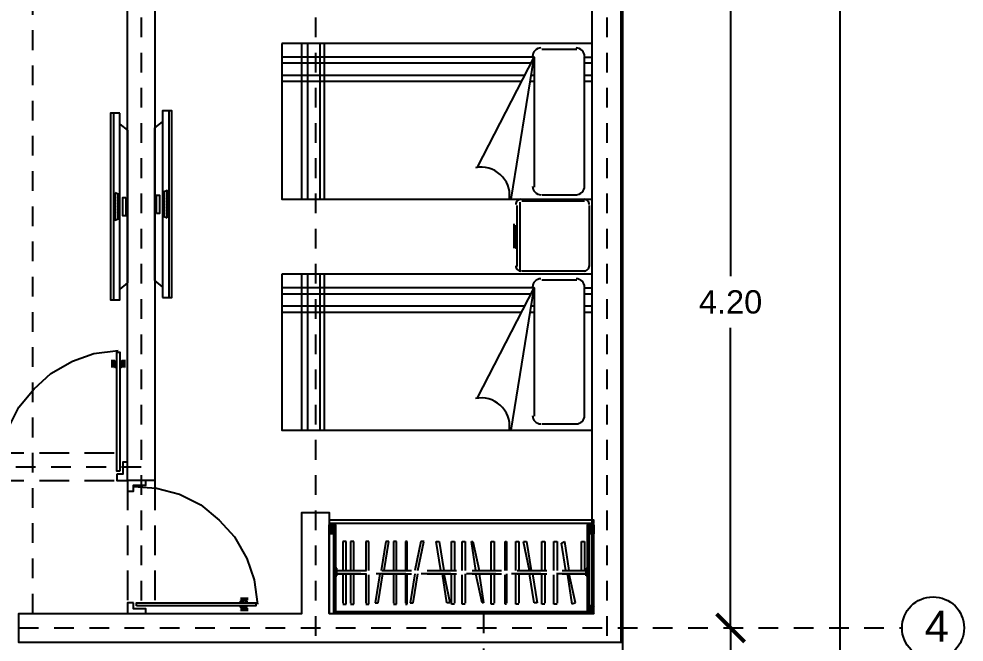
# Model space of a CAD drawing. Header units: metres. Extents: x -5 to 105, y 23 to 139.
# Drawn here: x 40.7 to 46.79, y 130.32 to 134.33 of the extents above; entities that cross this region are included whole.
import ezdxf

# ---------------------------------------------------------------- set-up
doc = ezdxf.new("R2010")
doc.units = ezdxf.units.M
doc.linetypes.add('DASHED2', pattern=[9.525, 6.35, -3.175])
for name, color, linetype in [('Carpinteria', 32, 'Continuous'), ('Cotas', 1, 'Continuous'), ('Ejes', 30, 'DASHED2'), ('Muebles', 41, 'Continuous'), ('Muros', 8, 'Continuous'), ('Proyecciones', 254, 'DASHED2'), ('Puertas', 33, 'Continuous')]:
    doc.layers.add(name, color=color, linetype=linetype)
doc.styles.get("Standard").update_dxf_attribs({"font": 'arial.ttf'})
doc.dimstyles.new('Cotas', dxfattribs={"dimtxt": 0.15, "dimasz": 0.18, "dimexe": 0.18, "dimexo": 0.0625, "dimgap": 0.09, "dimtad": 0, "dimtih": 1, "dimtoh": 1, "dimzin": 0, "dimdsep": 46, "dimtxsty": 'Standard', "dimblk": 'ARCHTICK', "dimcen": 0.09, "dimse1": 1, "dimse2": 1, "dimclre": 30, "dimadec": 0, "dimazin": 0, "dimtfac": 1, "dimtofl": 0, "dimtmove": 0, "dimatfit": 3, "dimfxl": 1, "dimtolj": 1, "dimtzin": 0, "dimarcsym": 0})

# ---------------------------------------------------------------- blocks, each defined once
blk = doc.blocks.new('_ArchTick')
at = {"color": 0, "linetype": 'ByBlock', "const_width": 0.15}
blk.add_lwpolyline([(-0.5, -0.5), (0.5, 0.5)], dxfattribs=at)
blk = doc.blocks.new('*D68')
at = {"layer": 'Cotas', "color": 0, "lineweight": -2, "ltscale": 0.03, "transparency": 16777216}
for p, q in [((45.2823, 134.6087), (45.2823, 132.6743)), ((45.2823, 130.4068), (45.2823, 132.3412))]:
    blk.add_line(p, q, dxfattribs=at)
at = {"layer": 'Defpoints', "color": 0, "ltscale": 0.03, "transparency": 16777216}
for p in [(43.6119, 134.6087), (44.5872, 130.4068), (45.2823, 130.4068)]:
    blk.add_point(p, dxfattribs=at)
at = {"layer": 'Cotas', "color": 0, "lineweight": -2, "ltscale": 0.03, "transparency": 16777216, "xscale": 0.18, "yscale": 0.18, "zscale": 0.18}
for p, rotation in [((45.2823, 134.6087), 90), ((45.2823, 130.4068), 270)]:
    blk.add_blockref('_ArchTick', p, dxfattribs=dict(at, rotation=rotation))
at = {"layer": 'Cotas', "color": 0, "ltscale": 0.03, "transparency": 16777216, "insert": (45.2823, 132.5077), "char_height": 0.15, "attachment_point": 5}
blk.add_mtext('\\A1;4.20', dxfattribs=at)
blk = doc.blocks.new('*D70')
at = {"layer": 'Cotas', "color": 0, "lineweight": -2, "ltscale": 0.03, "transparency": 16777216}
for p, q in [((45.9872, 136.5692), (45.9872, 128.2193)), ((45.9872, 119.5361), (45.9872, 127.886))]:
    blk.add_line(p, q, dxfattribs=at)
at = {"layer": 'Defpoints', "color": 0, "ltscale": 0.03, "transparency": 16777216}
for p in [(45.2823, 136.5692), (45.9872, 136.5692), (45.2872, 119.5361)]:
    blk.add_point(p, dxfattribs=at)
at = {"layer": 'Cotas', "color": 0, "lineweight": -2, "ltscale": 0.03, "transparency": 16777216, "xscale": 0.18, "yscale": 0.18, "zscale": 0.18}
for p, rotation in [((45.9872, 136.5692), 90), ((45.9872, 119.5361), 270)]:
    blk.add_blockref('_ArchTick', p, dxfattribs=dict(at, rotation=rotation))
at = {"layer": 'Cotas', "color": 0, "ltscale": 0.03, "transparency": 16777216, "insert": (45.9872, 128.0527), "char_height": 0.15, "attachment_point": 5}
blk.add_mtext('\\A1;17.03', dxfattribs=at)
blk = doc.blocks.new('*D72')
at = {"layer": 'Cotas', "color": 0, "lineweight": -2, "ltscale": 0.03, "transparency": 16777216}
for p, q in [((45.2823, 130.4068), (45.2823, 129.8357)), ((45.2823, 128.9339), (45.2823, 129.5051))]:
    blk.add_line(p, q, dxfattribs=at)
at = {"layer": 'Defpoints', "color": 0, "ltscale": 0.03, "transparency": 16777216}
for p in [(44.5872, 130.4068), (44.5872, 128.9339), (45.2823, 128.9339)]:
    blk.add_point(p, dxfattribs=at)
at = {"layer": 'Cotas', "color": 0, "lineweight": -2, "ltscale": 0.03, "transparency": 16777216, "xscale": 0.18, "yscale": 0.18, "zscale": 0.18}
for p, rotation in [((45.2823, 130.4068), 90), ((45.2823, 128.9339), 270)]:
    blk.add_blockref('_ArchTick', p, dxfattribs=dict(at, rotation=rotation))
at = {"layer": 'Cotas', "color": 0, "ltscale": 0.03, "transparency": 16777216, "insert": (45.2823, 129.6704), "char_height": 0.15, "attachment_point": 5}
blk.add_mtext('\\A1;1.47', dxfattribs=at)
blk = doc.blocks.new('TV1')
at = {"lineweight": 25}
for points in [[(45.7025, 140.7737), (45.7419, 140.823), (46.7271, 140.823), (46.7665, 140.7737)], [(46.8355, 140.7343), (45.6335, 140.7343)], [(46.1754, 140.754), (46.1754, 140.754)], [(46.1951, 140.754), (46.1951, 140.754)], [(46.2148, 140.754), (46.2148, 140.754)], [(46.2345, 140.754), (46.2345, 140.754)], [(46.2542, 140.754), (46.2542, 140.754)], [(46.2739, 140.754), (46.2739, 140.754)]]:
    blk.add_lwpolyline(points, dxfattribs=at)
for points in [[(46.1754, 140.8131), (46.2936, 140.8131), (46.2936, 140.7934), (46.1754, 140.7934)], [(45.6335, 140.7737), (45.6335, 140.7146), (46.8355, 140.7146), (46.8355, 140.7737)], [(46.1458, 140.7441), (46.3232, 140.7441), (46.3133, 140.7638), (46.1557, 140.7638)]]:
    blk.add_lwpolyline(points, close=True, dxfattribs=at)
blk = doc.blocks.new('Puerta2')
at = {"lineweight": 25}
for points in [[(57.4207, 139.2663), (57.4207, 139.3057), (57.3518, 139.3057), (57.3518, 139.1875), (57.3813, 139.1875), (57.3813, 139.2663)], [(58.2089, 139.3057), (58.1399, 139.3057), (58.1399, 139.2663), (58.1793, 139.2663), (58.1793, 139.1875), (58.2089, 139.1875)], [(57.401, 139.2466), (57.4207, 139.2466), (57.4207, 138.4782), (57.401, 138.4782)]]:
    blk.add_lwpolyline(points, close=True, dxfattribs=at)
for points in [[(58.1695, 139.2663), (58.1596, 139.1186), (58.1202, 138.9708), (58.0513, 138.8328), (57.9527, 138.7146), (57.8444, 138.6161), (57.7064, 138.5373), (57.5685, 138.488), (57.4109, 138.4683)], [(57.3715, 138.5865), (57.3715, 138.5865)], [(57.4404, 138.5865), (57.4404, 138.5865)], [(57.3715, 138.5767), (57.3715, 138.5767)], [(57.3715, 138.5767), (57.3715, 138.5767)], [(57.3715, 138.5274), (57.3715, 138.5767)], [(57.3813, 138.5767), (57.3813, 138.5274)], [(57.3813, 138.557), (57.3912, 138.557), (57.3912, 138.5767), (57.401, 138.5767)], [(57.3813, 138.5471), (57.3912, 138.5471), (57.3912, 138.5373), (57.401, 138.5373)], [(57.4207, 138.5767), (57.4306, 138.5767), (57.4306, 138.557), (57.4404, 138.557)], [(57.4404, 138.5471), (57.4306, 138.5471), (57.4306, 138.5373), (57.4207, 138.5373)], [(57.4404, 138.5767), (57.4404, 138.5767)], [(57.4404, 138.5274), (57.4404, 138.5767)], [(57.4503, 138.5767), (57.4503, 138.5274)]]:
    blk.add_lwpolyline(points, dxfattribs=at)
blk = doc.blocks.new('Rec2')
at = {"lineweight": 25}
for points in [[(59.9034, 146.0544), (59.9034, 145.0495), (61.9034, 145.0495), (61.9034, 146.0544)], [(59.9034, 144.5667), (59.9034, 143.5618), (61.9034, 143.5618), (61.9034, 144.5667)]]:
    blk.add_lwpolyline(points, close=True, dxfattribs=at)
for points in [[(60.0315, 145.0495), (60.0315, 146.0544)], [(60.0709, 145.0495), (60.0709, 146.0544)], [(60.1497, 145.0495), (60.1497, 146.0544)], [(60.1793, 145.0495), (60.1793, 146.0544)], [(61.8049, 146.015), (61.5783, 146.015)], [(61.1645, 145.2564), (61.529, 145.9657), (59.9034, 145.9657)], [(61.3812, 145.0495), (61.529, 145.9657), (61.529, 145.1283)], [(61.8541, 145.1283), (61.8541, 145.9657), (61.9034, 145.9657)], [(61.5093, 145.9263), (59.9034, 145.9263)], [(61.9034, 145.9263), (61.8541, 145.9263)], [(61.4699, 145.8475), (59.9034, 145.8475)], [(61.529, 145.8475), (61.5093, 145.8475)], [(61.9034, 145.8475), (61.8541, 145.8475)], [(61.4502, 145.8081), (59.9034, 145.8081)], [(61.529, 145.8081), (61.4995, 145.8081)], [(61.9034, 145.8081), (61.8541, 145.8081)], [(61.4502, 145.0396), (61.8541, 145.0396)], [(61.5783, 145.079), (61.8049, 145.079)], [(61.4206, 144.616), (61.4206, 145.0101)], [(61.4403, 144.5864), (61.4403, 145.0298)], [(61.8837, 145.0101), (61.8837, 144.616)], [(61.4009, 144.7342), (61.4009, 144.8918)], [(61.4108, 144.882), (61.4108, 144.7342), (61.4108, 144.882)], [(61.4108, 144.8721), (61.4206, 144.8721)], [(61.4108, 144.7539), (61.4206, 144.7539)], [(60.0315, 143.5618), (60.0315, 144.5667)], [(60.0709, 143.5618), (60.0709, 144.5667)], [(60.1497, 143.5618), (60.1497, 144.5667)], [(60.1793, 143.5618), (60.1793, 144.5667)], [(61.8541, 144.5864), (61.4502, 144.5864)], [(61.8049, 144.5273), (61.5783, 144.5273)], [(61.1645, 143.7687), (61.529, 144.478), (59.9034, 144.478)], [(61.5093, 144.4386), (59.9034, 144.4386)], [(61.3812, 143.5618), (61.529, 144.478), (61.529, 143.6505)], [(61.8541, 143.6505), (61.8541, 144.478), (61.9034, 144.478)], [(61.9034, 144.4386), (61.8541, 144.4386)], [(61.4699, 144.3598), (59.9034, 144.3598)], [(61.4502, 144.3204), (59.9034, 144.3204)], [(61.529, 144.3204), (61.4995, 144.3204)], [(61.529, 144.3598), (61.5093, 144.3598)], [(61.9034, 144.3598), (61.8541, 144.3598)], [(61.9034, 144.3204), (61.8541, 144.3204)], [(61.5783, 143.6012), (61.8049, 143.6012)]]:
    blk.add_lwpolyline(points, dxfattribs=at)
for centre, radius, start, end in [((61.5734, 145.9706), 0.0542, 89.99995, 180.00005), ((61.7999, 145.9706), 0.0542, 359.99995, 90.00005), ((61.1891, 145.0741), 0.1823, 354.30908, 101.61804), ((61.5734, 145.1332), 0.0542, 179.99995, 270.00005), ((61.7999, 145.1332), 0.0542, 269.99995, 0.00005), ((61.4453, 145.015), 0.0345, 89.99993, 180.00007), ((61.8492, 145.015), 0.0345, 359.99993, 90.00007), ((61.4453, 144.6209), 0.0345, 179.99993, 270.00007), ((61.8492, 144.6209), 0.0345, 269.99993, 0.00007), ((61.5734, 144.483), 0.0542, 89.99995, 180.00005), ((61.7999, 144.483), 0.0542, 359.99995, 90.00005), ((61.1891, 143.5864), 0.1823, 354.30908, 101.61804), ((61.5734, 143.6554), 0.0542, 179.99995, 270.00005), ((61.7999, 143.6554), 0.0542, 269.99995, 0.00005)]:
    blk.add_arc(centre, radius, start, end, dxfattribs=at)

msp = doc.modelspace()

# ---------------------------------------------------------------- linework, layer by layer
at = {"lineweight": 25}
msp.add_lwpolyline([(40.9321, 130.5004), (40.9321, 130.5004)], dxfattribs=at)
at = {"layer": 'Carpinteria', "lineweight": 25}
for points in [[(42.6956, 131.0817), (44.4, 131.0817), (44.4, 131.1014), (42.6956, 131.1014)], [(42.6956, 131.0718), (42.6956, 130.5004)], [(44.3606, 130.5004), (44.3606, 131.0718), (44.3705, 131.0718), (44.3705, 130.5004)]]:
    msp.add_lwpolyline(points, close=True, dxfattribs=at)
for points in [[(42.735, 131.1014), (42.6956, 131.1014)], [(42.6956, 131.0718), (42.6956, 131.0718)], [(42.6956, 131.0718), (42.6956, 130.5004)], [(42.7055, 131.0127), (42.7252, 131.0718), (42.7055, 131.0718), (42.7252, 131.0127)], [(42.7252, 130.5004), (42.7252, 131.0718), (42.7252, 131.0127), (42.7055, 131.0127), (42.7055, 131.0718)], [(42.7252, 131.0718), (42.735, 131.0718), (42.735, 130.5004), (42.735, 131.0718)], [(44.4, 130.5497), (44.3705, 130.5004), (44.4, 130.5004), (44.4, 131.0718)], [(44.3705, 131.0127), (44.4, 131.0718), (44.3705, 131.0718), (44.4, 131.0127)], [(44.3705, 130.5497), (44.4, 130.5004), (44.4, 131.0718), (44.4, 131.0127), (44.3705, 131.0127), (44.3705, 131.0718)], [(44.4, 131.0718), (44.4, 131.0718)], [(44.4, 130.5004), (44.4, 130.5497), (44.3705, 130.5497), (44.3705, 130.5004)], [(44.3606, 130.5102), (42.735, 130.5102)], [(42.7547, 130.5004), (42.7547, 130.5004)], [(43.139, 130.5004), (43.139, 130.5004)], [(44.4, 130.5004), (44.4, 130.5004)]]:
    msp.add_lwpolyline(points, dxfattribs=at)
at = {"layer": 'Cotas'}
msp.add_circle((46.5872, 130.4068), 0.2, dxfattribs=at)
at = {"layer": 'Ejes', "ltscale": 0.02}
for points in [[(40.7845, 130.5004), (40.7845, 138.4283)], [(41.4838, 138.4283), (41.4838, 130.5004)], [(42.607, 138.4283), (42.607, 130.3132)], [(44.4837, 138.4283), (44.4839, 117.7205)], [(36.5902, 131.4462), (41.5725, 131.4462)], [(43.6907, 130.5004), (43.6907, 117.7205)], [(40.6957, 130.4068), (46.3872, 130.4068)]]:
    msp.add_lwpolyline(points, dxfattribs=at)
at = {"layer": 'Muros'}
for points in [[(44.4372, 121.0524), (44.4372, 119.5361), (44.5872, 119.5361), (44.5872, 136.6283), (38.3805, 136.6283), (38.3805, 134.7072)], [(44.5774, 130.3132), (40.6957, 130.3132), (40.6957, 130.5004), (42.5183, 130.5004), (42.5183, 131.1506), (42.6956, 131.1506), (42.6956, 130.5004), (44.3902, 130.5004), (44.3902, 134.5299), (42.5774, 134.5299), (42.5774, 134.7072), (44.5774, 134.7072), (44.5774, 130.3132), (44.5774, 134.7072)]]:
    msp.add_lwpolyline(points, dxfattribs=at)
msp.add_lwpolyline([(41.3952, 134.7072), (41.5725, 134.7072), (41.5725, 131.3575), (41.3952, 131.3575)], close=True, dxfattribs=at)
at = {"layer": 'Proyecciones', "ltscale": 0.03}
for points in [[(40.538, 131.5349), (41.3952, 131.5349)], [(40.538, 131.3575), (41.3952, 131.3575), (41.3952, 130.5004)], [(41.5725, 131.3575), (41.5725, 130.5004)], [(42.804, 130.7762), (42.804, 130.9634), (42.7843, 130.9634), (42.7843, 130.7762)], [(42.8533, 130.7762), (42.8533, 130.9634), (42.8336, 130.9634), (42.8336, 130.7762)], [(42.9518, 130.7762), (42.9518, 130.9634), (42.9321, 130.9634), (42.9321, 130.7762)], [(43.0503, 130.7762), (43.0799, 130.9634), (43.0602, 130.9634), (43.0306, 130.7762)], [(43.1291, 130.7762), (43.1291, 130.9634), (43.1094, 130.9634), (43.1094, 130.7762)], [(43.1981, 130.7762), (43.1981, 130.9634), (43.1882, 130.9634), (43.1882, 130.7762)], [(43.2671, 130.7762), (43.3065, 130.9634), (43.2868, 130.9634), (43.2473, 130.7762)], [(43.4148, 130.7762), (43.3853, 130.9634), (43.405, 130.9634), (43.4345, 130.7762)], [(43.4838, 130.7762), (43.4838, 130.9634), (43.5035, 130.9634), (43.5035, 130.7762)], [(43.5528, 130.7762), (43.5528, 130.9634), (43.5725, 130.9634), (43.5725, 130.7762)], [(43.6414, 130.7762), (43.6119, 130.9634), (43.6217, 130.9634), (43.6611, 130.7762)], [(43.7399, 130.7762), (43.7399, 130.9634), (43.7597, 130.9634), (43.7597, 130.7762)], [(43.8286, 130.7762), (43.8286, 130.9634), (43.8385, 130.9634), (43.8385, 130.7762)], [(43.8976, 130.7762), (43.8976, 130.9634), (43.9173, 130.9634), (43.9173, 130.7762)], [(43.9862, 130.7762), (43.9468, 130.9634), (43.9665, 130.9634), (43.9961, 130.7762)], [(44.0651, 130.7762), (44.0651, 130.9634), (44.0848, 130.9634), (44.0848, 130.7762)], [(44.1439, 130.7762), (44.1439, 130.9634), (44.1636, 130.9634), (44.1636, 130.7762)], [(44.2211, 130.7762), (44.1931, 130.9536), (44.2128, 130.9634), (44.2409, 130.7762)], [(44.3212, 130.7762), (44.3212, 130.9634), (44.3409, 130.9634), (44.3409, 130.7762)], [(42.735, 130.7861), (42.735, 130.7861)], [(44.3606, 130.7861), (44.3606, 130.7861)], [(42.735, 130.7368), (42.735, 130.7368)], [(42.7449, 130.7762), (44.3508, 130.7762)], [(42.7843, 130.7565), (42.7843, 130.5595), (42.804, 130.5595), (42.804, 130.7565)], [(42.8336, 130.7565), (42.8336, 130.5595), (42.8533, 130.5595), (42.8533, 130.7565)], [(42.9321, 130.7565), (42.9321, 130.5595), (42.9518, 130.5595), (42.9518, 130.7565)], [(43.0208, 130.7565), (42.9912, 130.5694), (43.0109, 130.5694), (43.0405, 130.7565)], [(43.1094, 130.7565), (43.1094, 130.5595), (43.1291, 130.5595), (43.1291, 130.7565)], [(43.1882, 130.7565), (43.1882, 130.5595), (43.1981, 130.5595), (43.1981, 130.7565)], [(43.2473, 130.7565), (43.2178, 130.5694), (43.2375, 130.5694), (43.2671, 130.7565)], [(43.4345, 130.7565), (43.4739, 130.5694), (43.4542, 130.5694), (43.4247, 130.7565)], [(43.5035, 130.7565), (43.5035, 130.5595), (43.4838, 130.5595), (43.4838, 130.7565)], [(43.5725, 130.7565), (43.5725, 130.5595), (43.5528, 130.5595), (43.5528, 130.7565)], [(43.6611, 130.7565), (43.6907, 130.5694), (43.6808, 130.5694), (43.6414, 130.7565)], [(43.7597, 130.7565), (43.7597, 130.5595), (43.7399, 130.5595), (43.7399, 130.7565)], [(43.8385, 130.7565), (43.8385, 130.5595), (43.8286, 130.5595), (43.8286, 130.7565)], [(43.9173, 130.7565), (43.9173, 130.5595), (43.8976, 130.5595), (43.8976, 130.7565)], [(44.006, 130.7565), (44.0355, 130.5694), (44.0158, 130.5694), (43.9862, 130.7565)], [(44.0848, 130.7565), (44.0848, 130.5595), (44.0651, 130.5595), (44.0651, 130.7565)], [(44.1636, 130.7565), (44.1636, 130.5595), (44.1439, 130.5595), (44.1439, 130.7565)], [(44.2402, 130.7565), (44.2818, 130.5694), (44.2621, 130.5595), (44.231, 130.7565)], [(44.3606, 130.7368), (44.3606, 130.7368)]]:
    msp.add_lwpolyline(points, dxfattribs=at)
for points in [[(42.735, 130.7418), (42.7449, 130.7418), (42.7449, 130.791), (42.735, 130.791)], [(42.735, 130.7368), (42.735, 130.7861)], [(44.3606, 130.7418), (44.3508, 130.7418), (44.3508, 130.791), (44.3606, 130.791)], [(44.3606, 130.7368), (44.3606, 130.7861)], [(44.3508, 130.7565), (42.7449, 130.7565)]]:
    msp.add_lwpolyline(points, close=True, dxfattribs=at)

# ---------------------------------------------------------------- block references
at = {"layer": 'Muebles'}
msp.add_blockref('Rec2', (-17.5132, -11.8792), dxfattribs=at)
for p, rotation in [((-99.4278, 179.3579), 270), ((182.3955, 86.9039), 89.99999999999999)]:
    msp.add_blockref('TV1', p, dxfattribs=dict(at, rotation=rotation))
at = {"layer": 'Puertas'}
for p, rotation in [((98.7469, 270.6633), 180), ((180.7009, 73.1486), 89.99999999999999)]:
    msp.add_blockref('Puerta2', p, dxfattribs=dict(at, rotation=rotation))

# ---------------------------------------------------------------- texts
at = {"layer": 'Cotas', "insert": (46.5335, 130.5175), "char_height": 0.2, "attachment_point": 1}
msp.add_mtext_dynamic_manual_height_columns('4', width=0.39978, gutter_width=12.5, heights=[0], dxfattribs=at)

# ---------------------------------------------------------------- dimensions: what is measured, and where the dimension line sits
at = {"layer": 'Cotas', "ltscale": 0.03}
for base, p1, p2, picture, middle in [((45.9872, 136.5692), (45.2872, 119.5361), (45.2823, 136.5692), '*D70', (45.9872, 128.0527)), ((45.2823, 130.4068), (43.6119, 134.6087), (44.5872, 130.4068), '*D68', (45.2823, 132.5077)), ((45.2823, 128.9339), (44.5872, 130.4068), (44.5872, 128.9339), '*D72', (45.2823, 129.6704))]:
    dim = msp.add_linear_dim(base=base, p1=p1, p2=p2, angle=90, dimstyle='Cotas', dxfattribs=at)
    dim.commit()
    dim.dimension.update_dxf_attribs({"geometry": picture, "text_midpoint": middle})

doc.saveas('drawing.dxf')
